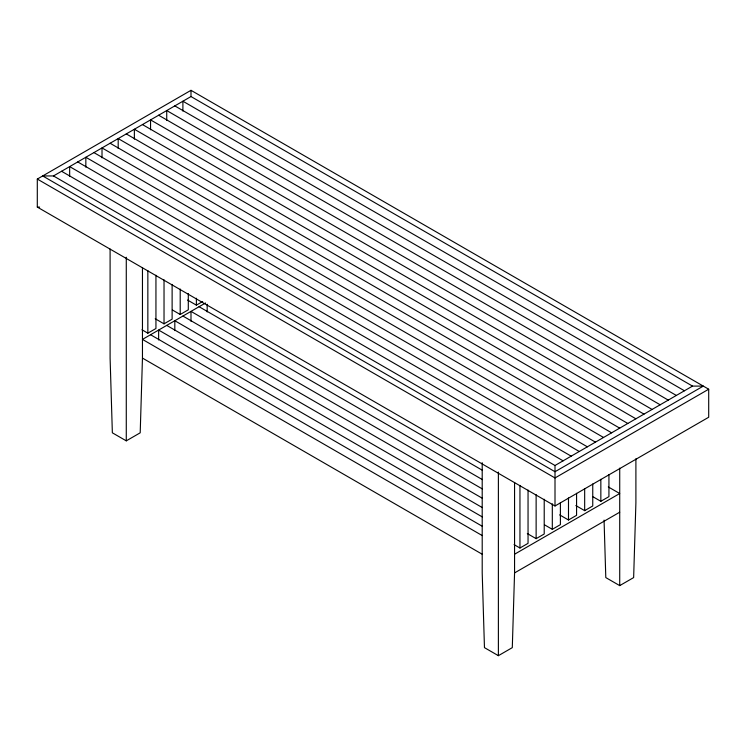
<?xml version="1.0" encoding="UTF-8"?>
<svg xmlns="http://www.w3.org/2000/svg" width="746" height="746" viewBox="0 0 746 746"><rect width="100%" height="100%" fill="white"/><g stroke="black" fill="none" stroke-linecap="round" stroke-linejoin="round"><path stroke-width="1.12" d="M142.458 267.609L142.458 358.089L140.201 432.811L126.279 440.849L112.357 432.811L110.1 358.089L110.1 249.052M514.563 482.438L514.563 572.919L512.297 647.64L498.384 655.678L484.462 647.64L482.205 572.919L482.205 462.725M37.3 179.059L190.995 90.322L708.7 389.216L708.7 417.238L555.005 505.975L37.3 207.08L37.3 179.059L555.005 477.953L708.7 389.216M53.479 175.944L190.995 96.551L692.521 386.102L703.31 386.102L555.005 471.724L42.69 175.944L53.479 175.944L555.005 465.495L692.521 386.102M141.973 329.779L147.848 333.173L155.942 328.51L155.942 275.218M155.205 318.738L164.027 323.839L172.121 319.167L172.121 284.413M172.363 309.963L180.206 314.495L188.3 309.823L188.3 293.607M187.563 300.06L196.385 305.151L202.679 301.524M205.551 302.979L142.458 339.402L482.252 535.581M514.069 544.608L519.953 548.012L528.047 543.34L528.047 490.047M527.31 533.577L536.132 538.668L544.216 533.996L544.216 499.242M544.468 524.802L552.31 529.324L560.395 524.652L560.395 502.645M559.668 514.889L568.489 519.99L576.574 515.318L576.574 493.302M575.837 505.555L584.668 510.646L592.753 505.975L592.753 483.967M593.005 496.78L600.847 501.303L608.932 496.631L608.932 474.624M514.563 554.231L619.721 493.526L608.298 486.933M514.563 572.919L619.721 512.204M604.064 520.111L605.799 577.591L619.721 585.619L633.643 577.591L635.9 502.86L635.9 458.781M37.3 207.08L39.613 207.08M684.436 390.773L182.901 101.223L182.901 111.107M174.816 105.895L676.342 395.445M668.257 400.117L166.731 110.557L166.731 120.451M158.637 115.229L660.163 404.789M652.079 409.451L150.552 119.901L150.552 129.795M142.458 124.573L643.985 414.123M635.9 418.795L134.373 129.244L134.373 139.129M126.279 133.916L627.806 423.467M619.721 428.139L118.194 138.579L118.194 148.473M110.1 143.251L611.627 432.811M603.542 437.473L102.016 147.922L102.016 157.816M93.921 152.594L595.448 442.145M587.363 446.817L85.837 157.266L85.837 167.151M77.743 161.938L579.269 451.489M571.184 456.16L69.658 166.6L69.658 176.494M61.564 171.272L563.099 460.832M199.079 306.709L482.41 470.288M482.392 479.613L190.995 311.38L190.995 321.274M182.901 316.052L482.364 488.947M482.345 498.272L174.816 320.724L174.816 330.609M166.731 325.396L482.317 507.597M482.298 516.922L158.637 330.068L158.637 339.952M150.552 334.73L482.27 526.256M142.458 358.089L482.252 554.259M619.721 468.124L619.721 585.619M600.847 479.296L600.847 501.303M584.668 488.63L584.668 510.646M568.489 497.974L568.489 519.99M555.005 465.495L555.005 505.975M552.31 503.839L552.31 529.324M536.132 494.645L536.132 538.668M519.953 485.45L519.953 548.012M498.384 472.059L498.384 655.678M207.174 304.237L207.174 311.931M196.385 298.204L196.385 305.151M190.995 90.322L190.995 96.551M180.206 289.01L180.206 314.495M164.027 279.815L164.027 323.839M147.848 270.621L147.848 333.173M126.279 257.23L126.279 440.849"/></g></svg>
